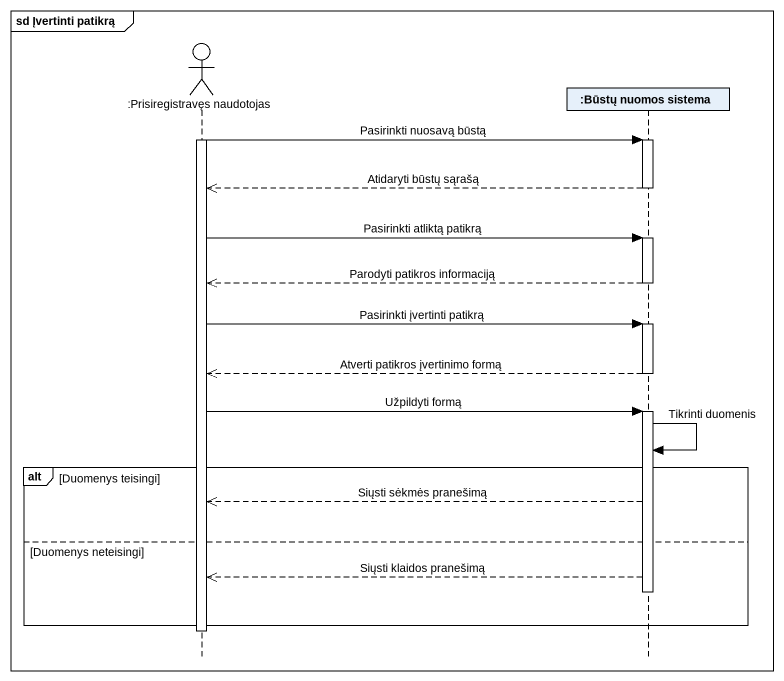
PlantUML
@startuml
mainframe sd Įvertinti patikrą
hide footbox
actor ":Prisiregistravęs naudotojas" as Prisiregistravęs_naudotojas
participant ":Būstų nuomos sistema" as Būstų_nuomos_sistema

activate Prisiregistravęs_naudotojas
Prisiregistravęs_naudotojas -> Būstų_nuomos_sistema : Pasirinkti nuosavą būstą
activate Būstų_nuomos_sistema
Būstų_nuomos_sistema -->> Prisiregistravęs_naudotojas : Atidaryti būstų sąrašą
deactivate Būstų_nuomos_sistema
Prisiregistravęs_naudotojas -> Būstų_nuomos_sistema : Pasirinkti atliktą patikrą
activate Būstų_nuomos_sistema
Būstų_nuomos_sistema -->> Prisiregistravęs_naudotojas : Parodyti patikros informaciją
deactivate Būstų_nuomos_sistema
Prisiregistravęs_naudotojas -> Būstų_nuomos_sistema : Pasirinkti įvertinti patikrą
activate Būstų_nuomos_sistema
Būstų_nuomos_sistema -->> Prisiregistravęs_naudotojas : Atverti patikros įvertinimo formą
deactivate Būstų_nuomos_sistema
Prisiregistravęs_naudotojas -> Būstų_nuomos_sistema : Užpildyti formą
activate Būstų_nuomos_sistema
Būstų_nuomos_sistema -> Būstų_nuomos_sistema : Tikrinti duomenis
alt Duomenys teisingi
  Būstų_nuomos_sistema -->> Prisiregistravęs_naudotojas : Siųsti sėkmės pranešimą
else Duomenys neteisingi
  Būstų_nuomos_sistema -->> Prisiregistravęs_naudotojas : Siųsti klaidos pranešimą
  deactivate Būstų_nuomos_sistema
end
deactivate Prisiregistravęs_naudotojas
@enduml
